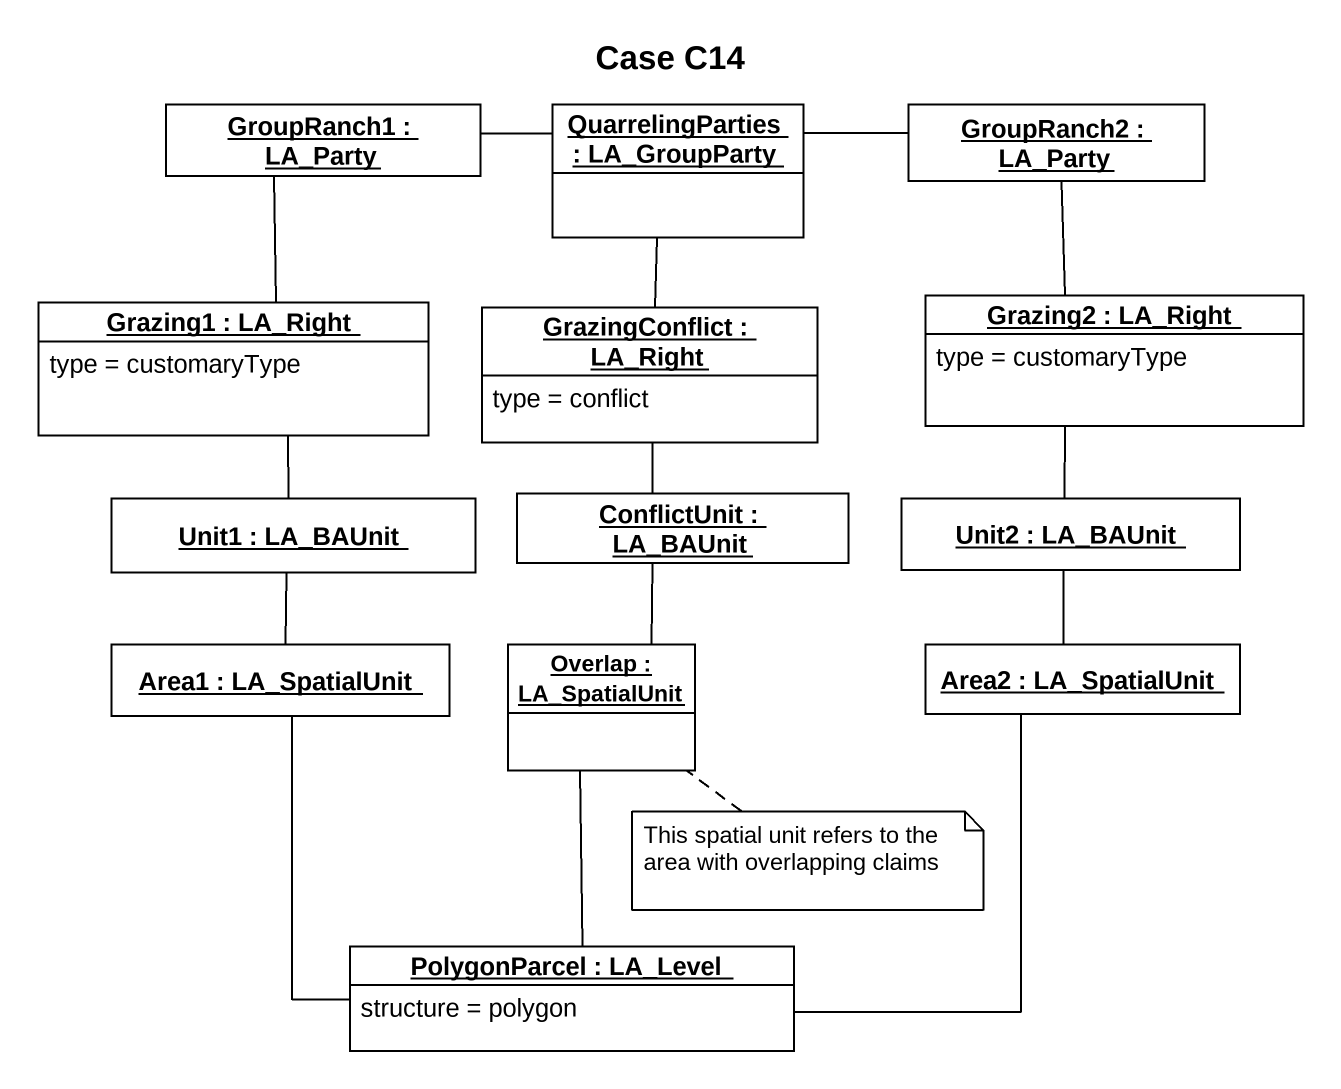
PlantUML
@startuml
title Case C14
hide circle
hide empty members
object "GroupRanch1 : LA_Party" as GroupRanch1 #FFFFFF
object "QuarrelingParties : LA_GroupParty" as QuarrelingParties #FFFFFF
object "GroupRanch2 : LA_Party" as GroupRanch2 #FFFFFF
object "Grazing1 : LA_Right" as Grazing1 #FFFFFF {
  type = customaryType
}
object "GrazingConflict : LA_Right" as GrazingConflict #FFFFFF {
  type = conflict
}
object "Grazing2 : LA_Right" as Grazing2 #FFFFFF {
  type = customaryType
}
object "Unit1 : LA_BAUnit" as Unit1 #FFFFFF
object "ConflictUnit : LA_BAUnit" as ConflictUnit #FFFFFF
object "Unit2 : LA_BAUnit" as Unit2 #FFFFFF
object "Area1 : LA_SpatialUnit" as Area1 #FFFFFF
object "Overlap : LA_SpatialUnit" as Overlap #FFFFFF
object "Area2 : LA_SpatialUnit" as Area2 #FFFFFF
object "PolygonParcel : LA_Level" as PolygonParcel #FFFFFF {
  structure = polygon
}
GroupRanch1 -right- QuarrelingParties
GroupRanch1 -- Grazing1
QuarrelingParties -- GrazingConflict
GroupRanch2 -left- QuarrelingParties
GroupRanch2 -- Grazing2
Grazing1 -- Unit1
GrazingConflict -- ConflictUnit
Grazing2 -- Unit2
Unit1 -- Area1
ConflictUnit -- Overlap
Area2 -up- Unit2
PolygonParcel -up- Area1
PolygonParcel -up- Overlap
PolygonParcel -up- Area2
note bottom of Overlap : This spatial unit refers to the area with overlapping claims
@enduml
